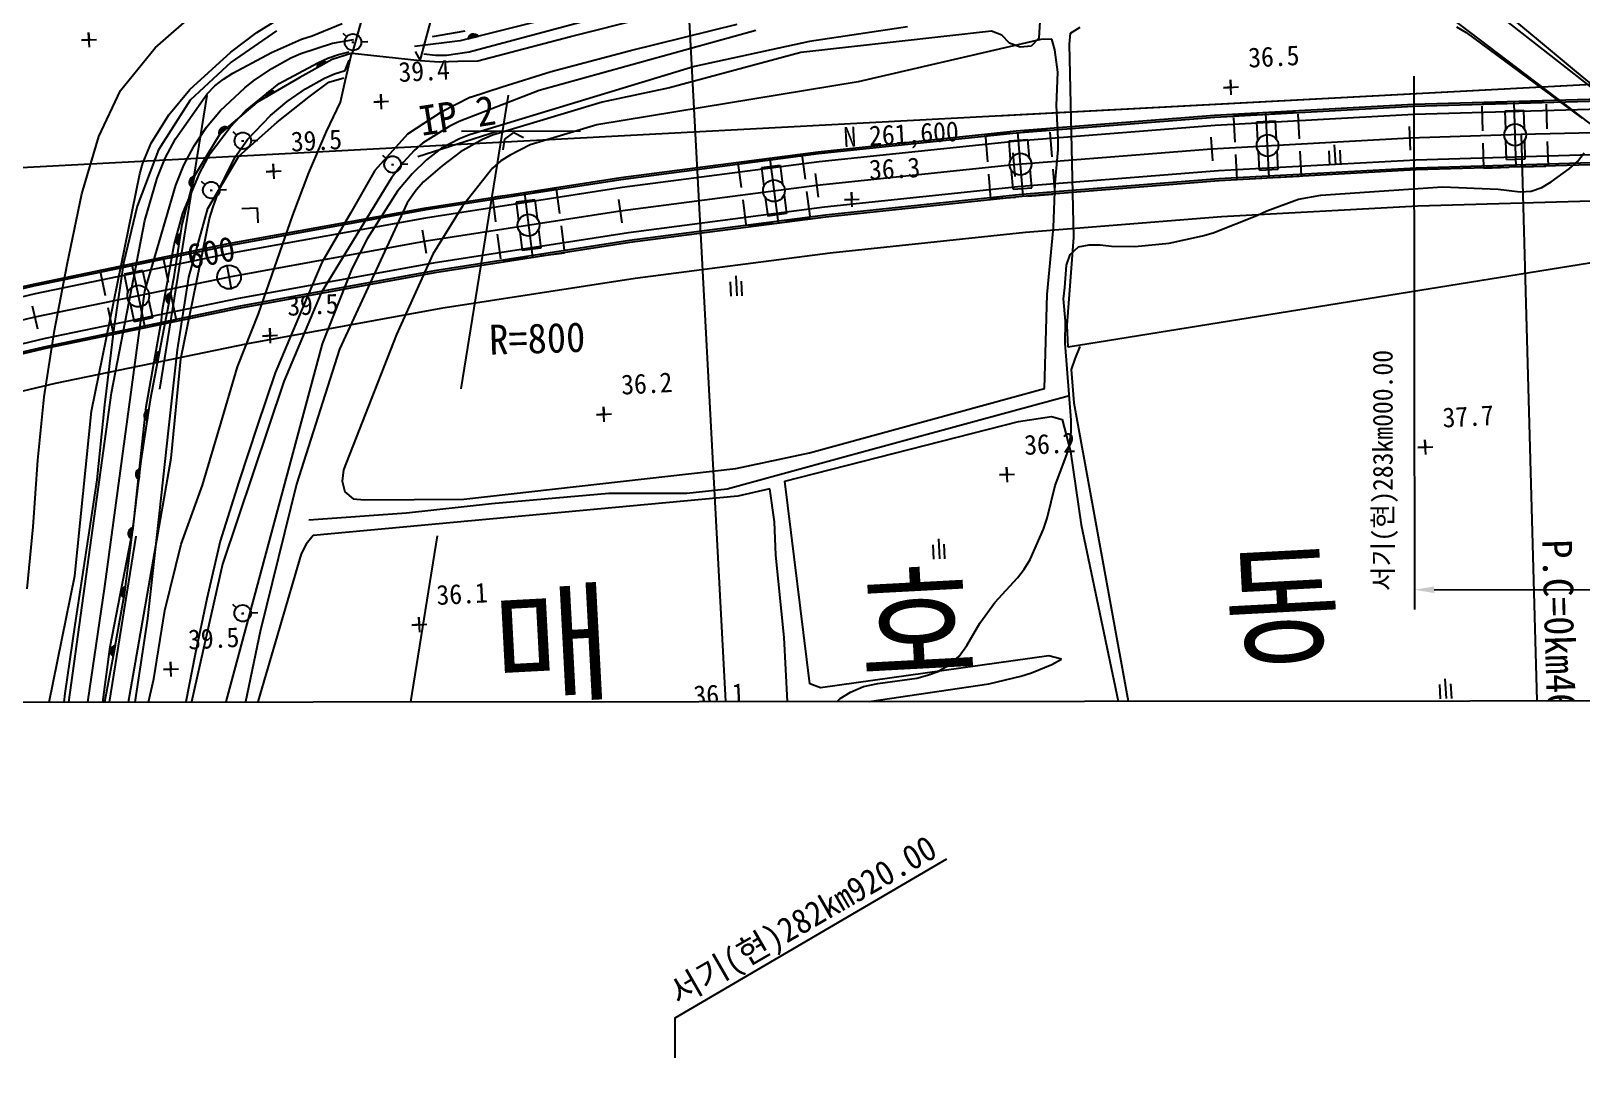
# Model space of a CAD drawing. Header units: millimetres. Extents: x 13158 to 13954, y 1103 to 1807.
# Drawn here: x 13602.7 to 13759.2, y 1361.9 to 1468.4 of the extents above; entities that cross this region are included whole.
import ezdxf
from ezdxf.enums import TextEntityAlignment as Align
from ezdxf.xclip import XClip

# ---------------------------------------------------------------- set-up
doc = ezdxf.new("R2010")
doc.units = ezdxf.units.MM
doc.header["$LTSCALE"] = 10
doc.header["$MEASUREMENT"] = 0
doc.header["$XCLIPFRAME"] = 2
doc.linetypes.add('DASHEDX2', pattern=[1.5, 1, -0.5])
doc.linetypes.add('HIDDEN', pattern=[0.375, 0.25, -0.125])
doc.layers.add('TX-PAPR', color=2, linetype='Continuous', plot=False)
for name, color, linetype in [('TZ-BASE', 253, 'Continuous'), ('TZ-LEAL', 1, 'Continuous'), ('TZ-LEAT', 3, 'Continuous')]:
    doc.layers.add(name, color=color, linetype=linetype)
doc.styles.get("Standard").update_dxf_attribs({"font": 'GulimChe.ttf'})

# ---------------------------------------------------------------- blocks, each defined once
blk = doc.blocks.new('JD-DGDHG')
at = {"layer": 'TZ-BASE', "linetype": 'DASHEDX2', "ltscale": 3}
for p, q in [((402.34, 136), (366.4, -86.92)), ((432.73, 136), (378.62, -199.62))]:
    blk.add_line(p, q, dxfattribs=at)
at = {"layer": 'TZ-BASE'}
for p, q in [((419.36, 135.95), (437.94, -213.91)), ((399.75, -9.99, 40.37), (425.64, 85.26, 40.37)), ((418.87, 83.5, 40.37), (392.89, -9.26, 40.37)), ((404.71, -9.11, 39), (442.86, 1.1, 39)), ((699.42, -2.76), (457.92, -15.59)), ((418.82, -4.23, 38.92), (403.79, -8.02, 38.92)), ((414.92, -7.58, 35.64), (430.31, -3.67, 35.64)), ((500.56, -3.29, 39.55), (515.16, -14.39, 39.55)), ((505.67, -3.15, 37.91), (516.41, -11.57, 37.91)), ((507.7, -3.94, 37), (516.36, -11.13, 37)), ((373.04, -8.73, 34.69), (377.31, -4.98, 34.69)), ((383.28, -7.17, 35), (387.08, -4.8, 35)), ((462.29, -5.49, 37), (462.16, -7.73, 37)), ((366.4, -8.66, 34.18), (366.32, -7.17, 34.18)), ((366.32, -7.17, 34.18), (366.36, -7.91, 34.18)), ((380.65, -9.15, 35), (383.28, -7.17, 35)), ((385.27, -7.01, 40.12), (380.68, -10.17, 40.12)), ((387.79, -7.83, 36), (388.85, -7.49, 36)), ((388.85, -7.49, 36), (391.9, -6.27, 36)), ((391.96, -7.22, 39.66), (392.35, -7.59, 39.66)), ((400.99, -7.57, 38), (404.3, -7.01, 38)), ((404.8, -7.45, 38.92), (404.57, -7.82, 38.92)), ((405.62, -7.56, 38.92), (404.57, -7.82, 38.92)), ((404.58, -7.77, 38.92), (404.65, -7.8, 38.92)), ((404.61, -7.68, 38.92), (404.77, -7.77, 38.92)), ((404.66, -7.6, 38.92), (404.89, -7.74, 38.92)), ((404.95, -7.36, 38.92), (404.69, -7.79, 38.92)), ((404.71, -7.53, 38.92), (405.02, -7.71, 38.92)), ((404.78, -7.46, 38.92), (405.14, -7.68, 38.92)), ((405.07, -7.33, 38.92), (404.82, -7.76, 38.92)), ((404.86, -7.4, 38.92), (405.26, -7.65, 38.92)), ((405.18, -7.33, 38.92), (404.94, -7.73, 38.92)), ((404.95, -7.36, 38.92), (405.39, -7.62, 38.92)), ((405.28, -7.34, 38.92), (405.06, -7.7, 38.92)), ((405.08, -7.33, 38.92), (405.51, -7.59, 38.92)), ((405.37, -7.37, 38.92), (405.19, -7.67, 38.92)), ((405.27, -7.34, 38.92), (405.6, -7.54, 38.92)), ((405.45, -7.41, 38.92), (405.31, -7.64, 38.92)), ((405.52, -7.46, 38.92), (405.43, -7.61, 38.92)), ((405.59, -7.52, 38.92), (405.56, -7.58, 38.92)), ((405.56, -10.03, 35.64), (414.92, -7.58, 35.64)), ((433.61, -6.95, 39), (411.77, -13, 39)), ((420.97, -8.99, 39.55), (431.72, -6.32, 39.55)), ((457.39, -7.02, 37), (438.15, -9.18, 37)), ((448.91, -6.59, 38), (439.02, -8.07, 38)), ((458.41, -7.45, 37), (457.39, -7.02, 37)), ((459.21, -8.25, 37), (458.41, -7.45, 37)), ((462.16, -7.73, 37), (461.37, -8.54, 37)), ((465.24, -8.36, 37), (465.36, -7.23, 37)), ((465.36, -7.23, 37), (466.32, -6.62, 37)), ((504.27, -6.59, 37), (505.24, -7.18, 37)), ((505.24, -7.18, 37), (516.85, -15.74, 37)), ((365.61, -7.95, 34.18), (367.11, -7.87, 34.18)), ((366.36, -7.91, 34.18), (365.61, -7.95, 34.18)), ((369.53, -13.01, 34.69), (373.04, -8.73, 34.69)), ((376.53, -12.92, 35), (380.65, -9.15, 35)), ((380.85, -11.26, 36), (384.75, -9.17, 36)), ((384.75, -9.17, 36), (387.79, -7.83, 36)), ((386.72, -9.71, 37), (387.73, -9.27, 37)), ((387.73, -9.27, 37), (390.92, -8.25, 37)), ((392.89, -9.26, 38.7), (390.87, -9.89, 38.7)), ((390.92, -8.25, 37), (393.07, -7.89, 37)), ((391.52, -9.39, 38), (392.59, -9.12, 38)), ((392.18, -12.09, 39.46), (392.82, -9.34, 39.46)), ((392.87, -8.14, 39.66), (393.07, -8.16, 39.66)), ((392.89, -9.26, 40.37), (399.75, -9.99, 40.37)), ((392.98, -8.07, 39.66), (392.98, -8.23, 39.66)), ((393.82, -8.1, 39.66), (394.49, -8.08, 39.66)), ((403.79, -8.02, 38.92), (399.17, -8.59, 38.92)), ((399.24, -9.09, 39.82), (399.75, -9.99, 39.82)), ((400.13, -9.31, 39), (401.3, -9.46, 39)), ((402.41, -9.44, 39), (404.71, -9.11, 39)), ((412.97, -11.09, 39.55), (420.97, -8.99, 39.55)), ((438.15, -9.18, 37), (424.89, -12.75, 37)), ((439.02, -8.07, 38), (427.44, -10.58, 38)), ((462.35, -7.86, 36), (443.92, -12.14, 36)), ((460.27, -8.64, 37), (459.21, -8.25, 37)), ((461.37, -8.54, 37), (460.27, -8.64, 37)), ((463.46, -7.83, 36), (462.35, -7.86, 36)), ((463.78, -8.91, 36), (463.46, -7.83, 36)), ((464.06, -11.18, 36), (463.78, -8.91, 36)), ((465.67, -27.82, 37), (465.24, -8.36, 37)), ((380.68, -10.17, 40.12), (376.57, -14, 40.12)), ((382.95, -12.04, 37), (384.79, -10.81, 37)), ((384.79, -10.81, 37), (386.72, -9.71, 37)), ((385.55, -12.3, 38), (389.45, -10.21, 38)), ((390.87, -9.89, 38.7), (387.63, -11.69, 38.7)), ((390.32, -10.2, 38.7), (389.37, -10.72, 38.7)), ((389.49, -10.3, 38.7), (389.37, -10.72, 38.7)), ((389.37, -10.57, 38.7), (389.55, -10.63, 38.7)), ((389.37, -10.67, 38.7), (389.44, -10.69, 38.7)), ((389.39, -10.49, 38.7), (389.66, -10.56, 38.7)), ((389.43, -10.4, 38.7), (389.77, -10.5, 38.7)), ((389.45, -10.21, 38), (390.46, -9.76, 38)), ((389.47, -10.32, 38.7), (389.88, -10.44, 38.7)), ((389.62, -10.18, 38.7), (389.48, -10.66, 38.7)), ((389.54, -10.25, 38.7), (389.99, -10.38, 38.7)), ((389.73, -10.12, 38.7), (389.59, -10.6, 38.7)), ((389.62, -10.18, 38.7), (390.11, -10.32, 38.7)), ((389.83, -10.09, 38.7), (389.7, -10.54, 38.7)), ((389.73, -10.12, 38.7), (390.22, -10.26, 38.7)), ((389.93, -10.07, 38.7), (389.81, -10.48, 38.7)), ((389.92, -10.07, 38.7), (390.29, -10.18, 38.7)), ((390.02, -10.08, 38.7), (389.92, -10.42, 38.7)), ((390.11, -10.1, 38.7), (390.04, -10.36, 38.7)), ((390.2, -10.13, 38.7), (390.15, -10.29, 38.7)), ((390.28, -10.17, 38.7), (390.26, -10.23, 38.7)), ((390.46, -9.76, 38), (391.52, -9.39, 38)), ((392.18, -11, 39), (392.58, -9.96, 39)), ((399.75, -9.99, 39.82), (401.67, -10.13, 39.82)), ((401.3, -9.46, 39), (402.41, -9.44, 39)), ((401.67, -10.13, 39.82), (403.57, -10.07, 39.82)), ((403.57, -10.07, 35.64), (405.56, -10.03, 35.64)), ((427.44, -10.58, 38), (404.74, -17.47, 38)), ((537.98, -11.34), (0.03, -39.9)), ((379.06, -12.56, 36), (379.93, -11.87, 36)), ((379.93, -11.87, 36), (380.85, -11.26, 36)), ((382.08, -12.73, 37), (382.95, -12.04, 37)), ((382.13, -15.07, 38), (385.55, -12.3, 38)), ((387.63, -11.69, 38.7), (383.3, -14.23, 38.7)), ((388.18, -12.84, 39), (390.11, -11.78, 39)), ((388.56, -13.64, 39.41), (390.55, -12.17, 39.41)), ((390.11, -11.78, 39), (391.12, -11.34, 39)), ((390.55, -12.17, 39.41), (392.05, -11.75, 39.41)), ((391.12, -11.34, 39), (392.18, -11, 39)), ((391.72, -14.19, 39.46), (392.18, -12.09, 39.46)), ((408.03, -12.63, 39.55), (412.97, -11.09, 39.55)), ((443.92, -12.14, 36), (417.58, -16.47, 36)), ((463.95, -14.54, 36), (464.06, -11.18, 36)), ((481.57, -13.44, 36.52), (481.49, -11.94, 36.52)), ((481.49, -11.94, 36.52), (481.53, -12.69, 36.52)), ((499.98, -11.56), (500.03, -65.35)), ((516.36, -11.13, 37), (521.49, -15.39, 37)), ((516.41, -11.57, 37.91), (532.79, -24.41, 37.91)), ((367.34, -17.65, 34.69), (369.53, -13.01, 34.69)), ((376.57, -14, 40.12), (373.36, -18.99, 40.12)), ((374.4, -15.47, 35), (376.53, -12.92, 35)), ((375.08, -17.88, 36), (378.27, -13.35, 36)), ((378.27, -13.35, 36), (379.06, -12.56, 36)), ((379.63, -15.02, 37), (382.08, -12.73, 37)), ((385.1, -13.17, 38.7), (384.17, -13.72, 38.7)), ((384.28, -13.29, 38.7), (384.17, -13.71, 38.7)), ((384.17, -13.57, 38.7), (384.35, -13.62, 38.7)), ((384.17, -13.66, 38.7), (384.24, -13.68, 38.7)), ((384.19, -13.48, 38.7), (384.46, -13.55, 38.7)), ((384.22, -13.4, 38.7), (384.57, -13.49, 38.7)), ((384.27, -13.32, 38.7), (384.68, -13.42, 38.7)), ((384.41, -13.17, 38.7), (384.28, -13.66, 38.7)), ((384.33, -13.24, 38.7), (384.79, -13.36, 38.7)), ((384.52, -13.1, 38.7), (384.39, -13.59, 38.7)), ((384.41, -13.17, 38.7), (384.9, -13.29, 38.7)), ((384.62, -13.07, 38.7), (384.5, -13.53, 38.7)), ((384.52, -13.1, 38.7), (385.01, -13.23, 38.7)), ((384.71, -13.06, 38.7), (384.61, -13.46, 38.7)), ((384.7, -13.06, 38.7), (385.08, -13.16, 38.7)), ((384.81, -13.06, 38.7), (384.72, -13.4, 38.7)), ((384.9, -13.07, 38.7), (384.83, -13.33, 38.7)), ((384.98, -13.1, 38.7), (384.94, -13.27, 38.7)), ((385.06, -13.14, 38.7), (385.05, -13.2, 38.7)), ((385.33, -16.21, 39.41), (388.56, -13.64, 39.41)), ((386.34, -14.11, 39), (388.18, -12.84, 39)), ((395.87, -14.89, 39.44), (395.79, -13.39, 39.44)), ((395.79, -13.39, 39.44), (395.83, -14.14, 39.44)), ((404.82, -13.7, 39.46), (401.88, -15.2, 39.46)), ((411.77, -13, 39), (403.69, -16.15, 39)), ((404.82, -13.7, 39.55), (408.03, -12.63, 39.55)), ((424.89, -12.75, 37), (418.12, -14.18, 37)), ((480.78, -12.73, 36.52), (482.28, -12.65, 36.52)), ((481.53, -12.69, 36.52), (480.78, -12.73, 36.52)), ((520, -13.85), (499.94, -14.44)), ((520.01, -14.05), (499.95, -14.64)), ((372.63, -18.31, 35), (374.4, -15.47, 35)), ((378.21, -16.72, 37), (379.63, -15.02, 37)), ((383.3, -14.23, 38.7), (379.59, -17.36, 38.7)), ((380.59, -16.71, 38), (382.13, -15.07, 38)), ((382.34, -17.94, 39), (384.67, -15.55, 39)), ((384.67, -15.55, 39), (386.34, -14.11, 39)), ((390.3, -17.14, 39.46), (391.72, -14.19, 39.46)), ((395.08, -14.18, 39.44), (396.58, -14.1, 39.44)), ((395.83, -14.14, 39.44), (395.08, -14.18, 39.44)), ((401.88, -15.2, 39.46), (398.47, -17.42, 39.46)), ((418.12, -14.18, 37), (407.05, -17.52, 37)), ((479.88, -15.53), (459.87, -17.12)), ((464.1, -17.86, 36), (463.95, -14.54, 36)), ((499.94, -14.44), (479.88, -15.53)), ((499.95, -14.64), (479.9, -15.73)), ((499.98, -15.44), (479.95, -16.53)), ((485.4, -21.8), (485.05, -15.31)), ((520.02, -14.85), (499.98, -15.44)), ((510.3, -20.74), (510.11, -14.24)), ((515.16, -14.39, 39.55), (516.93, -15.75, 39.55)), ((376.95, -18.59, 37), (378.21, -16.72, 37)), ((378.58, -19.36, 38), (380.59, -16.71, 38)), ((379.48, -17.12, 38.7), (379.84, -17.15, 38.7)), ((380.31, -16.75, 38.7), (379.49, -17.45, 38.7)), ((379.52, -17.01, 38.7), (379.49, -17.44, 38.7)), ((379.51, -17.03, 38.7), (379.94, -17.07, 38.7)), ((379.56, -16.95, 38.7), (380.03, -16.99, 38.7)), ((379.62, -16.87, 38.7), (379.58, -17.37, 38.7)), ((379.63, -16.86, 38.7), (380.13, -16.91, 38.7)), ((379.72, -16.78, 38.7), (379.68, -17.29, 38.7)), ((379.73, -16.78, 38.7), (380.23, -16.82, 38.7)), ((379.82, -16.73, 38.7), (379.78, -17.2, 38.7)), ((379.91, -16.7, 38.7), (379.87, -17.12, 38.7)), ((379.9, -16.71, 38.7), (380.29, -16.74, 38.7)), ((380, -16.69, 38.7), (379.97, -17.04, 38.7)), ((380.09, -16.69, 38.7), (380.07, -16.96, 38.7)), ((380.18, -16.7, 38.7), (380.17, -16.88, 38.7)), ((380.27, -16.73, 38.7), (380.26, -16.79, 38.7)), ((380.85, -17.16, 39.35), (381.24, -17.53, 39.35)), ((381.47, -19.62, 39.41), (385.33, -16.21, 39.41)), ((388.54, -21.3, 39.46), (390.3, -17.14, 39.46)), ((407.52, -17.14), (399.52, -19.71)), ((402.67, -16.65, 39), (399.98, -18.32, 39)), ((403.69, -16.15, 39), (402.67, -16.65, 39)), ((415.92, -17.13), (403.92, -17.14)), ((417.58, -16.47, 36), (410.84, -18.49, 36)), ((459.87, -17.12), (439.89, -19.22)), ((479.9, -15.73), (459.88, -17.32)), ((479.95, -16.53), (459.96, -18.12)), ((499.5, -16.63), (499.6, -19.03)), ((516.85, -15.74, 37), (516.93, -15.82, 37)), ((516.93, -15.75, 39.55), (527.97, -24.22, 39.55)), ((365.62, -23.45, 34.69), (367.34, -17.65, 34.69)), ((371.8, -20.34, 35), (372.63, -18.31, 35)), ((374.05, -19.83, 36), (375.08, -17.88, 36)), ((375.93, -20.54, 37), (376.95, -18.59, 37)), ((379.59, -17.36, 38.7), (376.99, -21.62, 38.7)), ((379.46, -17.21, 38.7), (379.74, -17.23, 38.7)), ((379.46, -17.3, 38.7), (379.64, -17.32, 38.7)), ((379.47, -17.39, 38.7), (379.55, -17.4, 38.7)), ((381.05, -19.77, 39), (382.34, -17.94, 39)), ((381.75, -18.09, 39.35), (381.96, -18.1, 39.35)), ((381.86, -18.01, 39.35), (381.87, -18.17, 39.35)), ((382.7, -18.04, 39.35), (383.38, -18.02, 39.35)), ((398.47, -17.42, 39.46), (395.18, -21.09, 39.46)), ((399.98, -18.32, 39), (399.14, -19.05, 39)), ((403.72, -17.89, 38), (401.9, -18.82, 38)), ((404.74, -17.47, 38), (403.72, -17.89, 38)), ((406.03, -17.94, 37), (403.84, -19.21, 37)), ((407.05, -17.52, 37), (406.03, -17.94, 37)), ((408.12, -19.01, 36), (408.31, -17.91, 36)), ((408.31, -17.91, 36), (409.2, -17.24, 36)), ((410.84, -18.49, 36), (408.85, -19.52, 36)), ((409.2, -17.24, 36), (410.19, -17.75, 36)), ((459.88, -17.32), (439.92, -19.41)), ((459.96, -18.12), (440.01, -20.21)), ((460.56, -23.69), (460.04, -17.21)), ((464.09, -18.98, 36), (464.1, -17.86, 36)), ((479.5, -17.72), (479.66, -20.12)), ((499.55, -17.83), (479.58, -18.92)), ((491.95, -18.5, 37.28), (492.06, -20.51, 37.28)), ((510.8, -17.44), (499.55, -17.83)), ((519.54, -17.24), (510.8, -17.44)), ((510.8, -17.44), (512.8, -89.15)), ((373.36, -18.99, 40.12), (371.22, -24.69, 40.12)), ((373.22, -21.87, 36), (374.05, -19.83, 36)), ((377.52, -21.31, 38), (378.58, -19.36, 38)), ((378.33, -24.92, 39.41), (381.47, -19.62, 39.41)), ((379.59, -22.76, 39), (381.05, -19.77, 39)), ((395.96, -19.55, 39.44), (396.35, -19.92, 39.44)), ((398.06, -20.23, 39), (396.85, -21.83, 39)), ((399.14, -19.05, 39), (398.06, -20.23, 39)), ((400.41, -20.01, 38), (398.95, -21.42, 38)), ((401.9, -18.82, 38), (400.41, -20.01, 38)), ((403.84, -19.21, 37), (401.97, -20.6, 37)), ((407.88, -20.12, 36), (407.04, -20.85, 36)), ((408.85, -19.52, 36), (407.88, -20.12, 36)), ((439.89, -19.22), (419.98, -21.81)), ((439.92, -19.41), (420.01, -22.01)), ((440.01, -20.21), (420.12, -22.8)), ((435.02, -19.9), (435.86, -26.35)), ((459.53, -19.31), (459.75, -21.7)), ((479.58, -18.92), (459.64, -20.51)), ((463.8, -22.36, 36), (464.09, -18.98, 36)), ((500.17, -20.03), (480.26, -21.12)), ((491.39, -19.09, 37.28), (491.47, -20.54, 37.28)), ((492.62, -20.5, 37.28), (492.54, -19.03, 37.28)), ((520.11, -19.45), (500.17, -20.03)), ((520.13, -20.25), (500.21, -20.83)), ((515.65, -20.92, 37), (516.49, -20.19, 37)), ((516.49, -20.19, 37), (517.16, -19.29, 37)), ((366.61, -45.34, 35), (371.48, -21.41, 35)), ((371.48, -21.41, 35), (371.8, -20.34, 35)), ((371.98, -26.11, 36), (373.22, -21.87, 36)), ((375.1, -22.57, 37), (375.93, -20.54, 37)), ((376.99, -21.62, 38.7), (375.72, -26.52, 38.7)), ((375.82, -25.39, 38), (377.52, -21.31, 38)), ((376.51, -22.05, 38.7), (376.95, -21.79, 38.7)), ((376.61, -21.89, 38.7), (376.95, -21.69, 38.7)), ((376.62, -21.87, 38.7), (376.83, -22.24, 38.7)), ((376.68, -21.81, 38.7), (376.86, -22.11, 38.7)), ((376.97, -21.68, 38.7), (376.7, -22.73, 38.7)), ((376.76, -21.76, 38.7), (376.89, -21.99, 38.7)), ((376.84, -21.72, 38.7), (376.93, -21.87, 38.7)), ((376.93, -21.69, 38.7), (376.96, -21.75, 38.7)), ((384.23, -21.2, 39.5), (385.73, -21.12, 39.5)), ((384.98, -21.16, 39.5), (384.23, -21.2, 39.5)), ((385.02, -21.91, 39.5), (384.94, -20.41, 39.5)), ((384.94, -20.41, 39.5), (384.98, -21.16, 39.5)), ((386.9, -25.59, 39.46), (388.54, -21.3, 39.46)), ((396.85, -21.83, 39), (389.77, -33.4, 39)), ((395.18, -21.09, 39.46), (392.73, -25.37, 39.46)), ((396.87, -20.48, 39.44), (397.07, -20.49, 39.44)), ((396.98, -20.41, 39.44), (396.99, -20.56, 39.44)), ((398.95, -21.42, 38), (397.46, -23.16, 38)), ((397.82, -20.43, 39.44), (398.5, -20.42, 39.44)), ((401.97, -20.6, 37), (400.09, -22.24, 37)), ((419.98, -21.81), (400.14, -24.9)), ((407.04, -20.85, 36), (404.02, -24.68, 36)), ((439.61, -21.4), (439.89, -23.78)), ((459.64, -20.51), (439.75, -22.59)), ((480.26, -21.12), (460.38, -22.7)), ((500.21, -20.83), (480.31, -21.91)), ((500.21, -21.03), (480.33, -22.11)), ((520.13, -20.45), (500.21, -21.03)), ((513.84, -22.22, 37), (515.65, -20.92, 37)), ((364.15, -30.55, 34.69), (365.62, -23.45, 34.69)), ((371.98, -33.26, 37), (375.1, -22.57, 37)), ((376.47, -22.28, 38.7), (376.88, -22.04, 38.7)), ((376.48, -22.17, 38.7), (376.91, -21.91, 38.7)), ((376.48, -22.38, 38.7), (376.85, -22.16, 38.7)), ((376.48, -22.17, 38.7), (376.73, -22.61, 38.7)), ((376.48, -22.35, 38.7), (376.7, -22.72, 38.7)), ((376.51, -22.05, 38.7), (376.77, -22.48, 38.7)), ((376.51, -22.47, 38.7), (376.82, -22.28, 38.7)), ((376.55, -22.55, 38.7), (376.79, -22.41, 38.7)), ((376.56, -21.95, 38.7), (376.8, -22.36, 38.7)), ((376.6, -22.62, 38.7), (376.75, -22.53, 38.7)), ((376.66, -22.69, 38.7), (376.72, -22.65, 38.7)), ((377.67, -22.14, 39.33), (378.06, -22.51, 39.33)), ((378.58, -23.07, 39.33), (378.78, -23.08, 39.33)), ((378.69, -22.99, 39.33), (378.7, -23.15, 39.33)), ((378.84, -24.86, 39), (379.59, -22.76, 39)), ((379.53, -23.02, 39.33), (380.21, -23, 39.33)), ((397.46, -23.16, 38), (394.41, -27.96, 38)), ((399.34, -23.08, 37), (398.46, -24.34, 37)), ((400.09, -22.24, 37), (399.34, -23.08, 37)), ((420.01, -22.01), (400.17, -25.09)), ((420.12, -22.8), (400.3, -25.88)), ((410.27, -23.37), (411.1, -29.82)), ((439.75, -22.59), (419.92, -25.17)), ((460.38, -22.7), (440.55, -24.78)), ((443.33, -24.75, 36.33), (443.25, -23.25, 36.33)), ((443.25, -23.25, 36.33), (443.29, -24, 36.33)), ((480.31, -21.91), (460.45, -23.5)), ((480.33, -22.11), (460.47, -23.69)), ((463.65, -26.84, 36), (463.8, -22.36, 36)), ((490.61, -23.57, 37), (502.87, -22.72, 37)), ((502.87, -22.72, 37), (508.47, -22.96, 37)), ((508.47, -22.96, 37), (510.7, -23.24, 37)), ((510.7, -23.24, 37), (511.81, -23.18, 37)), ((511.81, -23.18, 37), (512.87, -22.79, 37)), ((512.87, -22.79, 37), (513.84, -22.22, 37)), ((371.22, -24.69, 40.12), (369.82, -30.42, 40.12)), ((376.44, -31.84, 39.41), (378.33, -24.92, 39.41)), ((378.52, -25.92, 39), (378.84, -24.86, 39)), ((400.14, -24.9), (380.38, -28.48)), ((381.77, -24.91, 39.31), (383.31, -24.83, 39.31)), ((383.31, -24.83, 39.31), (383.39, -26.35, 39.31)), ((398.46, -24.34, 37), (391.63, -39.08, 37)), ((404.02, -24.68, 36), (401.05, -29.51, 36)), ((419.75, -23.99), (420.09, -26.36)), ((440.55, -24.78), (420.77, -27.35)), ((460.45, -23.5), (440.64, -25.57)), ((460.47, -23.69), (440.66, -25.77)), ((442.54, -24.04, 36.33), (444.04, -23.96, 36.33)), ((443.29, -24, 36.33), (442.54, -24.04, 36.33)), ((485.15, -25.14, 37), (488.35, -23.96, 37)), ((488.35, -23.96, 37), (490.61, -23.57, 37)), ((368.64, -43.5, 36), (371.98, -26.11, 36)), ((375.72, -26.52, 38.7), (374.87, -32.01, 38.7)), ((374.93, -28.56, 38), (375.82, -25.39, 38)), ((375.61, -40.07, 39), (378.52, -25.92, 39)), ((400.17, -25.09), (380.41, -28.68)), ((400.3, -25.88), (380.57, -29.46)), ((385.32, -30.13, 39.46), (386.9, -25.59, 39.46)), ((392.73, -25.37, 39.46), (389.85, -30.35, 39.46)), ((419.92, -25.17), (400.16, -28.25)), ((440.64, -25.57), (420.88, -28.14)), ((440.66, -25.77), (420.91, -28.34)), ((479.74, -27.37, 37), (484.14, -25.63, 37)), ((484.14, -25.63, 37), (485.15, -25.14, 37)), ((375.12, -28.05, 38.7), (375.53, -27.75, 38.7)), ((375.12, -28.15, 38.7), (375.51, -27.87, 38.7)), ((375.12, -28.05, 38.7), (375.42, -28.46, 38.7)), ((375.14, -27.92, 38.7), (375.55, -27.62, 38.7)), ((375.14, -27.92, 38.7), (375.44, -28.33, 38.7)), ((375.15, -28.25, 38.7), (375.49, -28, 38.7)), ((375.18, -27.82, 38.7), (375.46, -28.2, 38.7)), ((375.18, -28.34, 38.7), (375.47, -28.12, 38.7)), ((375.22, -27.75, 38.7), (375.54, -27.52, 38.7)), ((375.23, -27.74, 38.7), (375.48, -28.08, 38.7)), ((375.29, -27.67, 38.7), (375.5, -27.95, 38.7)), ((375.36, -27.61, 38.7), (375.52, -27.83, 38.7)), ((375.56, -27.51, 38.7), (375.4, -28.58, 38.7)), ((375.43, -27.56, 38.7), (375.53, -27.7, 38.7)), ((375.52, -27.52, 38.7), (375.55, -27.57, 38.7)), ((394.41, -27.96, 38), (392.85, -30.98, 38)), ((399.96, -27.07), (400.36, -29.43)), ((420.77, -27.35), (401.07, -30.42)), ((420.88, -28.14), (401.2, -31.21)), ((463, -33.58, 36), (463.65, -26.84, 36)), ((465.01, -36.67, 37), (465.67, -27.82, 37)), ((475.3, -28.4, 37), (478.67, -27.68, 37)), ((478.67, -27.68, 37), (479.74, -27.37, 37)), ((380.38, -28.48), (360.71, -32.56)), ((380.41, -28.68), (360.76, -32.75)), ((380.57, -29.46), (360.93, -33.53)), ((373.77, -35.11, 38), (374.93, -28.56, 38)), ((375.14, -28.22, 38.7), (375.39, -28.57, 38.7)), ((375.23, -28.41, 38.7), (375.45, -28.25, 38.7)), ((375.28, -28.48, 38.7), (375.43, -28.38, 38.7)), ((375.35, -28.55, 38.7), (375.41, -28.5, 38.7)), ((400.16, -28.25), (380.48, -31.82)), ((401.05, -29.51, 36), (397.36, -37.62, 36)), ((420.91, -28.34), (401.23, -31.4)), ((464.96, -30.64, 37), (465.3, -29.56, 37)), ((465.3, -29.56, 37), (466.14, -28.79, 37)), ((466.14, -28.79, 37), (467.23, -28.58, 37)), ((467.23, -28.58, 37), (468.34, -28.59, 37)), ((468.34, -28.59, 37), (469.47, -28.71, 37)), ((469.47, -28.71, 37), (471.85, -28.75, 37)), ((471.85, -28.75, 37), (475.3, -28.4, 37)), ((362.89, -37.21, 34.69), (364.15, -30.55, 34.69)), ((369.82, -30.42, 40.12), (368.87, -36.97, 40.12)), ((370.67, -30.56), (371.99, -36.92)), ((380.25, -30.64), (380.71, -33)), ((401.07, -30.42), (381.45, -33.98)), ((401.2, -31.21), (381.6, -34.76)), ((383.44, -35.54, 39.46), (385.32, -30.13, 39.46)), ((389.85, -30.35, 39.46), (387.48, -35.89, 39.46)), ((392.85, -30.98, 38), (389.89, -38.55, 38)), ((464.79, -32.89, 37), (464.96, -30.64, 37)), ((518.72, -30.26, 37), (465.1, -38.89, 37)), ((360.71, -32.56), (341.16, -37.12)), ((360.76, -32.75), (341.21, -37.32)), ((380.48, -31.82), (360.9, -35.88)), ((374.87, -32.01, 38.7), (373.74, -37.89, 38.7)), ((375.29, -39.15, 39.41), (376.44, -31.84, 39.41)), ((401.23, -31.4), (381.64, -34.96)), ((431.02, -32.3, 37.28), (431.1, -33.75, 37.28)), ((431.58, -31.71, 37.28), (431.68, -33.72, 37.28)), ((432.25, -33.71, 37.28), (432.17, -32.24, 37.28)), ((360.93, -33.53), (341.4, -38.09)), ((381.45, -33.98), (361.92, -38.03)), ((367.96, -63.03, 37), (371.98, -33.26, 37)), ((374.13, -33.95, 38.7), (374.55, -33.67, 38.7)), ((374.13, -34.06, 38.7), (374.53, -33.79, 38.7)), ((374.13, -33.95, 38.7), (374.42, -34.37, 38.7)), ((374.15, -34.16, 38.7), (374.5, -33.92, 38.7)), ((374.15, -34.13, 38.7), (374.39, -34.49, 38.7)), ((374.16, -33.82, 38.7), (374.58, -33.54, 38.7)), ((374.16, -33.83, 38.7), (374.44, -34.24, 38.7)), ((374.18, -34.24, 38.7), (374.48, -34.04, 38.7)), ((374.2, -33.73, 38.7), (374.47, -34.12, 38.7)), ((374.23, -34.32, 38.7), (374.46, -34.17, 38.7)), ((374.25, -33.66, 38.7), (374.57, -33.44, 38.7)), ((374.25, -33.65, 38.7), (374.49, -33.99, 38.7)), ((374.28, -34.39, 38.7), (374.43, -34.29, 38.7)), ((374.32, -33.58, 38.7), (374.51, -33.87, 38.7)), ((374.6, -33.43, 38.7), (374.39, -34.49, 38.7)), ((374.39, -33.52, 38.7), (374.54, -33.75, 38.7)), ((374.46, -33.48, 38.7), (374.56, -33.62, 38.7)), ((374.55, -33.44, 38.7), (374.59, -33.5, 38.7)), ((389.77, -33.4, 39), (386.01, -42.37, 39)), ((462.71, -43.05, 36), (463, -33.58, 36)), ((464.63, -34.03, 37), (464.79, -32.89, 37)), ((464.83, -36.27, 37), (464.63, -34.03, 37)), ((360.9, -35.88), (341.42, -40.43)), ((360.64, -34.71), (361.16, -37.05)), ((381.6, -34.76), (362.09, -38.81)), ((381.64, -34.96), (362.13, -39)), ((373.68, -36.22, 38), (373.77, -35.11, 38)), ((374.35, -34.46, 38.7), (374.41, -34.42, 38.7)), ((381.34, -40.88, 39.46), (383.44, -35.54, 39.46)), ((387.48, -35.89, 39.46), (385.14, -41.47, 39.46)), ((361.82, -43.89, 34.69), (362.89, -37.21, 34.69)), ((368.87, -36.97, 40.12), (367.92, -44.7, 40.12)), ((372.13, -44.9, 38), (373.68, -36.22, 38)), ((384.66, -38.48, 39.48), (384.58, -36.98, 39.48)), ((384.58, -36.98, 39.48), (384.62, -37.73, 39.48)), ((464.81, -38.5, 37), (464.83, -36.27, 37)), ((465.1, -38.89, 37), (465.01, -36.67, 37)), ((361.92, -38.03), (342.5, -42.56)), ((362.09, -38.81), (342.69, -43.34)), ((362.13, -39), (342.74, -43.53)), ((373.74, -37.89, 38.7), (372.52, -44.22, 38.7)), ((389.89, -38.55, 38), (376.21, -89.31, 38)), ((383.87, -37.77, 39.48), (385.37, -37.69, 39.48)), ((384.62, -37.73, 39.48), (383.87, -37.77, 39.48)), ((391.63, -39.08, 37), (387.29, -52.69, 37)), ((397.36, -37.62, 36), (392.02, -51.25, 36)), ((465.4, -46.27, 37), (464.81, -38.5, 37)), ((466.28, -38.82, 37), (465.77, -40.07, 37)), ((373, -39.84, 38.7), (373.42, -39.56, 38.7)), ((373, -39.95, 38.7), (373.39, -39.68, 38.7)), ((373, -39.84, 38.7), (373.28, -40.26, 38.7)), ((373.01, -40.02, 38.7), (373.25, -40.38, 38.7)), ((373.02, -39.72, 38.7), (373.31, -40.14, 38.7)), ((373.02, -40.05, 38.7), (373.37, -39.81, 38.7)), ((373.03, -39.71, 38.7), (373.44, -39.43, 38.7)), ((373.05, -40.13, 38.7), (373.35, -39.93, 38.7)), ((373.07, -39.62, 38.7), (373.33, -40.01, 38.7)), ((373.09, -40.21, 38.7), (373.32, -40.06, 38.7)), ((373.11, -39.55, 38.7), (373.44, -39.33, 38.7)), ((373.12, -39.54, 38.7), (373.36, -39.89, 38.7)), ((373.15, -40.29, 38.7), (373.3, -40.18, 38.7)), ((373.18, -39.47, 38.7), (373.38, -39.76, 38.7)), ((373.21, -40.35, 38.7), (373.27, -40.31, 38.7)), ((373.25, -39.41, 38.7), (373.4, -39.64, 38.7)), ((373.46, -39.32, 38.7), (373.26, -40.38, 38.7)), ((373.33, -39.37, 38.7), (373.43, -39.51, 38.7)), ((373.42, -39.33, 38.7), (373.45, -39.39, 38.7)), ((374.42, -47.02, 39.41), (375.29, -39.15, 39.41)), ((374.66, -50.07, 39), (375.61, -40.07, 39)), ((465.77, -40.07, 37), (465.42, -41.16, 37)), ((379.64, -46.6, 39.46), (381.34, -40.88, 39.46)), ((385.14, -41.47, 39.46), (383.36, -46.76, 39.46)), ((465.42, -41.16, 37), (465.68, -44.51, 37)), ((361.34, -96.14, 36), (368.64, -43.5, 36)), ((386.01, -42.37, 39), (379.82, -60.78, 39)), ((439.02, -49.55, 36), (462.71, -43.05, 36)), ((459.68, -45.29, 36.93), (465.26, -43.78, 36.93)), ((361.18, -50.27, 34.69), (361.82, -43.89, 34.69)), ((364.94, -61.94, 35), (366.61, -45.34, 35)), ((367.92, -44.7, 40.12), (367.16, -52.27, 40.12)), ((370.81, -57.14, 38), (372.13, -44.9, 38)), ((372.52, -44.22, 38.7), (371.6, -50.37, 38.7)), ((371.95, -45.63, 38.7), (372.35, -45.33, 38.7)), ((372.03, -45.46, 38.7), (372.34, -45.23, 38.7)), ((372.16, -45.32, 38.7), (372.32, -45.54, 38.7)), ((372.37, -45.22, 38.7), (372.21, -46.29, 38.7)), ((372.24, -45.27, 38.7), (372.34, -45.41, 38.7)), ((372.32, -45.23, 38.7), (372.36, -45.29, 38.7)), ((418.33, -46.41, 36.22), (418.26, -44.91, 36.22)), ((418.26, -44.91, 36.22), (418.3, -45.66, 36.22)), ((443.35, -49.72, 36.93), (459.68, -45.29, 36.93)), ((465.68, -44.51, 37), (474.33, -91.82, 37)), ((371.93, -45.76, 38.7), (372.33, -45.46, 38.7)), ((371.93, -45.87, 38.7), (372.31, -45.58, 38.7)), ((371.93, -45.76, 38.7), (372.23, -46.17, 38.7)), ((371.95, -45.64, 38.7), (372.25, -46.04, 38.7)), ((371.95, -45.96, 38.7), (372.3, -45.71, 38.7)), ((371.95, -45.94, 38.7), (372.2, -46.29, 38.7)), ((371.98, -45.54, 38.7), (372.26, -45.91, 38.7)), ((371.99, -46.05, 38.7), (372.28, -45.84, 38.7)), ((372.03, -45.45, 38.7), (372.28, -45.79, 38.7)), ((372.03, -46.13, 38.7), (372.26, -45.96, 38.7)), ((372.09, -45.38, 38.7), (372.3, -45.66, 38.7)), ((372.09, -46.2, 38.7), (372.24, -46.09, 38.7)), ((372.16, -46.26, 38.7), (372.22, -46.21, 38.7)), ((377.82, -52.82, 39.46), (379.64, -46.6, 39.46)), ((383.36, -46.76, 39.46), (381.48, -52.47, 39.46)), ((417.55, -45.7, 36.22), (419.04, -45.62, 36.22)), ((418.3, -45.66, 36.22), (417.55, -45.7, 36.22)), ((436.55, -52.42, 38), (460.11, -46.39, 38)), ((460.11, -46.39, 38), (463.44, -45.9, 38)), ((463.44, -45.9, 38), (464.51, -46.18, 38)), ((464.51, -46.18, 38), (465.36, -49.42, 38)), ((465.4, -47.45, 37), (465.4, -46.27, 37)), ((373.46, -55.66, 39.41), (374.42, -47.02, 39.41)), ((465.25, -48.63, 37), (465.4, -47.45, 37)), ((501.18, -49.73, 37.72), (501.1, -48.23, 37.72)), ((501.1, -48.23, 37.72), (501.14, -48.98, 37.72)), ((430.73, -53.17, 36.93), (443.35, -49.72, 36.93)), ((431.59, -51.13, 36), (439.02, -49.55, 36)), ((463.8, -52.85, 37), (464.97, -49.7, 37)), ((464.97, -49.7, 37), (465.25, -48.63, 37)), ((465.36, -49.42, 38), (466.42, -56.8, 38)), ((500.39, -49.02, 37.72), (501.89, -48.94, 37.72)), ((501.14, -48.98, 37.72), (500.39, -49.02, 37.72)), ((360.74, -57.02, 34.69), (361.18, -50.27, 34.69)), ((362.98, -116.4, 39), (374.66, -50.07, 39)), ((371.6, -50.37, 38.7), (370.83, -56.47, 38.7)), ((371.07, -51.71, 38.7), (371.47, -51.4, 38.7)), ((371.08, -51.81, 38.7), (371.45, -51.52, 38.7)), ((371.09, -51.58, 38.7), (371.49, -51.27, 38.7)), ((371.09, -51.58, 38.7), (371.4, -51.98, 38.7)), ((371.12, -51.48, 38.7), (371.41, -51.85, 38.7)), ((371.16, -51.41, 38.7), (371.47, -51.17, 38.7)), ((371.17, -51.4, 38.7), (371.43, -51.73, 38.7)), ((371.23, -51.32, 38.7), (371.44, -51.6, 38.7)), ((371.3, -51.26, 38.7), (371.46, -51.48, 38.7)), ((371.5, -51.16, 38.7), (371.37, -52.23, 38.7)), ((371.37, -51.21, 38.7), (371.48, -51.35, 38.7)), ((371.45, -51.17, 38.7), (371.49, -51.22, 38.7)), ((392.02, -51.25, 36), (391.9, -52.39, 36)), ((404.17, -54.22, 36), (431.59, -51.13, 36)), ((458.99, -52.49, 36.22), (458.91, -50.99, 36.22)), ((458.91, -50.99, 36.22), (458.95, -51.74, 36.22)), ((367.16, -52.27, 40.12), (366.11, -59.16, 40.12)), ((371.07, -51.71, 38.7), (371.38, -52.11, 38.7)), ((371.09, -51.88, 38.7), (371.36, -52.23, 38.7)), ((371.1, -51.91, 38.7), (371.44, -51.65, 38.7)), ((371.14, -51.99, 38.7), (371.42, -51.77, 38.7)), ((371.19, -52.07, 38.7), (371.41, -51.9, 38.7)), ((371.25, -52.14, 38.7), (371.39, -52.03, 38.7)), ((371.32, -52.2, 38.7), (371.37, -52.15, 38.7)), ((375.66, -58.74, 39.46), (377.82, -52.82, 39.46)), ((381.48, -52.47, 39.46), (379.59, -58.44, 39.46)), ((387.29, -52.69, 37), (383.63, -67.56, 37)), ((391.9, -52.39, 36), (392.15, -53.47, 36)), ((426.66, -53.63, 36.93), (430.73, -53.17, 36.93)), ((435.04, -53.16, 36), (431.79, -53.93, 36)), ((435.49, -56.52, 36), (435.04, -53.16, 36)), ((439.07, -72.85, 38), (436.55, -52.42, 38)), ((458.2, -51.78, 36.22), (459.69, -51.7, 36.22)), ((458.95, -51.74, 36.22), (458.2, -51.78, 36.22)), ((462.98, -56.15, 37), (463.8, -52.85, 37)), ((431.79, -53.93, 36), (388.97, -57.88, 36)), ((392.15, -53.47, 36), (393.01, -54.18, 36)), ((393.01, -54.18, 36), (394.14, -54.3, 36)), ((394.14, -54.3, 36), (404.17, -54.22, 36)), ((398.39, -55.6, 36.93), (406.94, -54.66, 36.93)), ((406.94, -54.66, 36.93), (418.78, -53.6, 36.93)), ((418.78, -53.6, 36.93), (426.66, -53.63, 36.93)), ((372.28, -66.24, 39.41), (373.46, -55.66, 39.41)), ((388.52, -56.3, 36.93), (398.39, -55.6, 36.93)), ((462.63, -57.23, 37), (462.98, -56.15, 37)), ((360.13, -63.25, 34.69), (360.74, -57.02, 34.69)), ((368.5, -69.09, 38), (370.81, -57.14, 38)), ((370.83, -56.47, 38.7), (369.9, -63.83, 38.7)), ((370.32, -57.66, 38.7), (370.72, -57.35, 38.7)), ((370.32, -57.77, 38.7), (370.7, -57.47, 38.7)), ((370.32, -57.66, 38.7), (370.63, -58.06, 38.7)), ((370.33, -57.53, 38.7), (370.73, -57.22, 38.7)), ((370.33, -57.53, 38.7), (370.64, -57.93, 38.7)), ((370.34, -57.84, 38.7), (370.61, -58.18, 38.7)), ((370.35, -57.86, 38.7), (370.68, -57.6, 38.7)), ((370.37, -57.43, 38.7), (370.66, -57.81, 38.7)), ((370.38, -57.95, 38.7), (370.67, -57.73, 38.7)), ((370.41, -57.36, 38.7), (370.72, -57.12, 38.7)), ((370.42, -57.35, 38.7), (370.67, -57.68, 38.7)), ((370.43, -58.02, 38.7), (370.65, -57.85, 38.7)), ((370.47, -57.28, 38.7), (370.69, -57.55, 38.7)), ((370.54, -57.21, 38.7), (370.71, -57.43, 38.7)), ((370.75, -57.11, 38.7), (370.61, -58.18, 38.7)), ((370.62, -57.16, 38.7), (370.72, -57.3, 38.7)), ((370.7, -57.13, 38.7), (370.74, -57.17, 38.7)), ((388.97, -57.88, 36), (388.26, -58.74, 36)), ((435.64, -59.85, 36), (435.49, -56.52, 36)), ((461.27, -60.3, 37), (462.63, -57.23, 37)), ((466.42, -56.8, 38), (471.48, -80.93, 38)), ((366.11, -59.16, 40.12), (364.93, -66.88, 40.12)), ((370.49, -58.09, 38.7), (370.64, -57.98, 38.7)), ((370.56, -58.15, 38.7), (370.62, -58.11, 38.7)), ((374.01, -65.45, 39.46), (375.66, -58.74, 39.46)), ((379.59, -58.44, 39.46), (378.23, -64.28, 39.46)), ((388.26, -58.74, 36), (387.75, -59.74, 36)), ((451.46, -58.81, 38.74), (451.54, -60.26, 38.74)), ((452.02, -58.22, 38.74), (452.13, -60.23, 38.74)), ((452.69, -60.22, 38.74), (452.61, -58.75, 38.74)), ((379.82, -60.78, 39), (375.53, -79.85, 39)), ((387.75, -59.74, 36), (379.86, -86.8, 36)), ((436.48, -68.15, 36), (435.64, -59.85, 36)), ((460.68, -61.26, 37), (461.27, -60.3, 37)), ((360.72, -82.58, 35), (364.94, -61.94, 35)), ((457.72, -64.64, 37), (460.01, -62.16, 37)), ((460.01, -62.16, 37), (460.68, -61.26, 37)), ((366.17, -75.03, 37), (367.96, -63.03, 37)), ((369.9, -63.83, 38.7), (368.74, -70.37, 38.7)), ((369.57, -63.61, 38.7), (369.97, -63.3, 38.7)), ((369.57, -63.61, 38.7), (369.88, -64.01, 38.7)), ((369.58, -63.72, 38.7), (369.95, -63.43, 38.7)), ((369.59, -63.48, 38.7), (369.98, -63.18, 38.7)), ((369.59, -63.49, 38.7), (369.89, -63.89, 38.7)), ((369.59, -63.79, 38.7), (369.86, -64.13, 38.7)), ((369.6, -63.82, 38.7), (369.94, -63.55, 38.7)), ((369.62, -63.39, 38.7), (369.91, -63.76, 38.7)), ((369.64, -63.9, 38.7), (369.92, -63.68, 38.7)), ((369.66, -63.31, 38.7), (369.97, -63.07, 38.7)), ((369.67, -63.3, 38.7), (369.93, -63.63, 38.7)), ((369.68, -63.98, 38.7), (369.9, -63.81, 38.7)), ((369.73, -63.23, 38.7), (369.94, -63.51, 38.7)), ((369.74, -64.04, 38.7), (369.89, -63.93, 38.7)), ((369.79, -63.17, 38.7), (369.96, -63.38, 38.7)), ((369.81, -64.1, 38.7), (369.87, -64.06, 38.7)), ((370, -63.06, 38.7), (369.86, -64.13, 38.7)), ((369.87, -63.12, 38.7), (369.97, -63.25, 38.7)), ((369.95, -63.08, 38.7), (369.99, -63.13, 38.7)), ((502.03, -63.35), (700.05, -63.18)), ((372.88, -72.32, 39.46), (374.01, -65.45, 39.46)), ((378.23, -64.28, 39.46), (377.07, -69.83, 39.46)), ((380.84, -64.8, 38.81), (381.23, -65.17, 38.81)), ((381.86, -65.65, 38.81), (381.87, -65.81, 38.81)), ((382.7, -65.68, 38.81), (383.37, -65.66, 38.81)), ((456.19, -66.72, 37), (457.72, -64.64, 37)), ((364.93, -66.88, 40.12), (363.92, -73.81, 40.12)), ((370.67, -76.91, 39.41), (372.28, -66.24, 39.41)), ((381.75, -65.73, 38.81), (381.95, -65.74, 38.81)), ((398.92, -66.91, 36.08), (400.42, -66.83, 36.08)), ((399.67, -66.87, 36.08), (398.92, -66.91, 36.08)), ((399.71, -67.62, 36.08), (399.63, -66.13, 36.08)), ((399.63, -66.13, 36.08), (399.67, -66.87, 36.08)), ((454.91, -68.96, 37), (456.19, -66.72, 37)), ((383.63, -67.56, 37), (381.64, -76.98, 37)), ((436.97, -78.12, 36), (436.48, -68.15, 36)), ((365.52, -91.01, 38), (368.5, -69.09, 38)), ((368.74, -70.37, 38.7), (367.41, -77.38, 38.7)), ((368.53, -69.5, 38.7), (368.94, -69.21, 38.7)), ((368.53, -69.61, 38.7), (368.92, -69.34, 38.7)), ((368.53, -69.5, 38.7), (368.82, -69.92, 38.7)), ((368.54, -69.68, 38.7), (368.79, -70.04, 38.7)), ((368.55, -69.38, 38.7), (368.97, -69.09, 38.7)), ((368.55, -69.38, 38.7), (368.84, -69.79, 38.7)), ((368.55, -69.71, 38.7), (368.9, -69.46, 38.7)), ((368.58, -69.79, 38.7), (368.88, -69.59, 38.7)), ((368.59, -69.28, 38.7), (368.86, -69.67, 38.7)), ((368.63, -69.87, 38.7), (368.86, -69.71, 38.7)), ((368.64, -69.21, 38.7), (368.96, -68.98, 38.7)), ((368.65, -69.2, 38.7), (368.89, -69.54, 38.7)), ((368.68, -69.94, 38.7), (368.83, -69.84, 38.7)), ((368.71, -69.13, 38.7), (368.91, -69.42, 38.7)), ((368.75, -70.01, 38.7), (368.81, -69.96, 38.7)), ((368.78, -69.07, 38.7), (368.93, -69.29, 38.7)), ((368.99, -68.98, 38.7), (368.8, -70.04, 38.7)), ((368.85, -69.02, 38.7), (368.95, -69.17, 38.7)), ((368.94, -68.99, 38.7), (368.98, -69.04, 38.7)), ((377.07, -69.83, 39.46), (375.86, -75.94, 39.46)), ((463.18, -70.02, 38), (440.12, -73.24, 38)), ((453.11, -70.93, 37), (454.11, -70.06, 37)), ((454.11, -70.06, 37), (454.91, -68.96, 37)), ((464.45, -70.35, 38), (463.18, -70.02, 38)), ((463.47, -70.88, 38), (464.45, -70.35, 38)), ((373.87, -71.4, 39.48), (375.37, -71.32, 39.48)), ((374.62, -71.36, 39.48), (373.87, -71.4, 39.48)), ((374.66, -72.11, 39.48), (374.58, -70.62, 39.48)), ((374.58, -70.62, 39.48), (374.62, -71.36, 39.48)), ((450.93, -71.98, 37), (452, -71.59, 37)), ((452, -71.59, 37), (453.11, -70.93, 37)), ((460.35, -72.08, 38), (461.42, -71.72, 38)), ((461.42, -71.72, 38), (463.47, -70.88, 38)), ((371.29, -79.32, 39.46), (372.88, -72.32, 39.46)), ((440.12, -73.24, 38), (439.07, -72.85, 38)), ((443.16, -73.68, 37), (444.46, -73.11, 37)), ((443.73, -74.8, 38), (457.1, -72.85, 38)), ((444.46, -73.11, 37), (445.91, -72.79, 37)), ((445.91, -72.79, 37), (449.85, -72.26, 37)), ((449.85, -72.26, 37), (450.93, -71.98, 37)), ((457.1, -72.85, 38), (460.35, -72.08, 38)), ((502.57, -72.91, 38.09), (502.64, -74.36, 38.09)), ((503.12, -72.32, 38.09), (503.23, -74.33, 38.09)), ((503.8, -74.32, 38.09), (503.72, -72.85, 38.09)), ((363.92, -73.81, 40.12), (363.1, -81.05, 40.12)), ((441.19, -75.19, 37), (442.12, -74.33, 37)), ((442.12, -74.33, 37), (443.16, -73.68, 37))]:
    blk.add_line(p, q, dxfattribs=at)
at = {"layer": 'TZ-BASE', "linetype": 'HIDDEN'}
for p, q in [((481.8, -15.49), (488.29, -15.14)), ((482.16, -21.98), (481.8, -15.49)), ((488.65, -21.63), (488.29, -15.14)), ((506.86, -14.34), (513.35, -14.14)), ((507.05, -20.83), (506.86, -14.34)), ((509.18, -15.07), (511.08, -15.01)), ((509.24, -16.96), (509.18, -15.07)), ((511.13, -16.91), (511.08, -15.01)), ((513.55, -20.64), (513.35, -14.14)), ((456.8, -17.47), (463.28, -16.96)), ((463.8, -23.44), (463.28, -16.96)), ((484.14, -16.16), (486.04, -16.06)), ((484.25, -18.06), (484.14, -16.16)), ((486.14, -17.95), (486.04, -16.06)), ((457.32, -23.95), (456.8, -17.47)), ((459.16, -18.09), (461.05, -17.94)), ((459.31, -19.98), (459.16, -18.09)), ((461.2, -19.83), (461.05, -17.94)), ((509.32, -19.97), (509.27, -18.07)), ((511.22, -19.91), (511.17, -18.01)), ((438.25, -19.48), (431.8, -20.32)), ((431.8, -20.32), (432.64, -26.76)), ((438.25, -19.48), (439.09, -25.93)), ((484.41, -21.06), (484.31, -19.16)), ((486.31, -20.95), (486.2, -19.06)), ((509.32, -19.97), (511.22, -19.91)), ((436.07, -20.57), (434.18, -20.82)), ((434.18, -20.82), (434.43, -22.69)), ((436.07, -20.57), (436.31, -22.45)), ((459.55, -22.97), (459.4, -21.08)), ((461.44, -22.82), (461.29, -20.93)), ((482.16, -21.98), (488.65, -21.63)), ((484.41, -21.06), (486.31, -20.95)), ((507.05, -20.83), (513.55, -20.64)), ((413.49, -22.95), (407.04, -23.79)), ((413.49, -22.95), (414.33, -29.4)), ((457.32, -23.95), (463.8, -23.44)), ((459.55, -22.97), (461.44, -22.82)), ((407.04, -23.79), (407.88, -30.24)), ((411.31, -24.04), (409.43, -24.29)), ((409.43, -24.29), (409.67, -26.17)), ((411.31, -24.04), (411.56, -25.92)), ((434.57, -23.79), (434.82, -25.67)), ((436.46, -23.55), (436.7, -25.43)), ((439.09, -25.93), (432.64, -26.76)), ((436.7, -25.43), (434.82, -25.67)), ((409.81, -27.27), (410.06, -29.15)), ((411.7, -27.02), (411.94, -28.9)), ((414.33, -29.4), (407.88, -30.24)), ((411.94, -28.9), (410.06, -29.15)), ((373.85, -29.9), (367.49, -31.22)), ((367.49, -31.22), (368.81, -37.58)), ((371.76, -31.15), (369.9, -31.53)), ((371.76, -31.15), (372.15, -33)), ((373.85, -29.9), (375.17, -36.26)), ((369.9, -31.53), (370.29, -33.39)), ((372.37, -34.09), (372.76, -35.95)), ((370.51, -34.47), (370.9, -36.33)), ((372.76, -35.95), (370.9, -36.33)), ((375.17, -36.26), (368.81, -37.58))]:
    blk.add_line(p, q, dxfattribs=at)
at = {"layer": 'TZ-BASE', "ltscale": 10}
for p, q in [((500.37, -24.68), (480.57, -25.76)), ((520.2, -24.1), (500.37, -24.68)), ((480.57, -25.76), (460.81, -27.33)), ((460.81, -27.33), (441.1, -29.4)), ((441.1, -29.4), (421.44, -31.96)), ((421.44, -31.96), (401.85, -35.01)), ((401.85, -35.01), (382.34, -38.55)), ((382.34, -38.55), (362.93, -42.57)), ((362.93, -42.57), (343.63, -47.08))]:
    blk.add_line(p, q, dxfattribs=at)
at = {"layer": 'TZ-BASE'}
for centre, radius in [((392.98, -8.14, 39.66), 0.837), ((510.2, -17.49), 1.1), ((381.87, -18.08, 39.35), 0.837), ((485.23, -18.56), 1.1), ((396.98, -20.47, 39.44), 0.837), ((460.3, -20.45), 1.1), ((378.69, -23.06, 39.33), 0.837), ((435.44, -23.12), 1.1), ((410.69, -26.59), 1.1), ((380.48, -31.82), 1.2), ((371.33, -33.74), 1.1), ((381.86, -65.72, 38.81), 0.837)]:
    blk.add_circle(centre, radius, dxfattribs=at)
for centre, start, end in [((405.15, -7.91, 38.92), 36.7607, 171.5209), ((389.95, -10.66, 38.7), 51.6187, 186.3789), ((377.06, -22.26, 38.7), 98.0477, 232.8079), ((375.7, -28.08, 38.7), 103.8627, 238.6229), ((374.72, -34, 38.7), 101.7517, 236.5119), ((373.58, -39.9, 38.7), 101.6737, 236.4339), ((372.51, -45.79, 38.7), 104.1537, 238.9139), ((371.66, -51.72, 38.7), 105.3777, 240.1379), ((370.9, -57.67, 38.7), 105.4577, 240.2179), ((370.15, -63.63, 38.7), 105.4577, 240.2179), ((369.11, -69.55, 38.7), 102.5367, 237.2969)]:
    blk.add_arc(centre, 0.585, start, end, dxfattribs=at)
for centre, start_param, end_param in [((384.75, -13.64, 38.7), 0.087404, 2.439414), ((380.05, -17.27, 38.7), 0.257189, 2.6092)]:
    blk.add_ellipse(centre, major_axis=(0.391, 0.435), ratio=1, start_param=start_param, end_param=end_param, dxfattribs=at)
blk.add_solid([(502.02, -63.02), (502.03, -63.68), (500.03, -63.35)], dxfattribs=at)
for s, height, rotation, p in [('36.5', 2, 3.0398, (483.32, -10.71, 37.12)), ('39.4', 2, 3.0398, (397.62, -12.16, 32.89)), ('IP 2', 3, 8.9222, (399.88, -17.6)), ('39.5', 2, 3.0398, (386.76, -19.18, 32.89)), ('36.3', 2, 3.0398, (445.08, -22.01, 37.12)), ('600', 2.5, 10.9987, (376.52, -31.03)), ('39.5', 2, 3.0398, (386.4, -35.74, 32.89)), ('R=800', 3, 1.7707, (406.76, -39.65)), ('36.2', 2, 3.0398, (420.08, -43.68, 37.12)), ('37.7', 2, 3.0398, (502.92, -47, 37.12)), ('36.2', 2, 3.0398, (460.73, -49.76, 37.12)), ('매    호    동', 9.6, 3.0411, (407.35, -73.95)), ('P.C=0km468.748', 3, 271.5984, (512.92, -58.31)), ('36.1', 2, 3.0398, (401.45, -64.89, 37.12)), ('39.5', 2, 3.0398, (376.4, -69.38, 32.89)), ('36.1', 2, 3.0398, (427.37, -75.02, 37.12))]:
    blk.add_text(s, height=height, rotation=rotation, dxfattribs=at).set_placement(p)
blk.add_text('N 261,600', height=2, rotation=3.0398, dxfattribs=at).set_placement((454.12, -18.1), align=Align.RIGHT)
at = {"layer": 'TZ-BASE', "linetype": 'Continuous'}
blk.add_text('서기(현)283km000.00', height=2, rotation=90.0518, dxfattribs=at).set_placement((496.98, -51.34), align=Align.MIDDLE)

msp = doc.modelspace()

# ---------------------------------------------------------------- linework, layer by layer
at = {"layer": 'TX-PAPR'}
msp.add_lwpolyline([(13242.17, 1550.41), (13242.31, 1400.41), (13942.31, 1401.02), (13942.17, 1551.02), (13242.17, 1550.41)], dxfattribs=at)
at = {"layer": 'TZ-LEAL'}
msp.add_lwpolyline([(13695.07, 1384.9), (13667.68, 1368.87), (13667.68, 1364.87)], dxfattribs=at)

# ---------------------------------------------------------------- block references
at = {"layer": 'TZ-BASE'}
ref = msp.add_blockref('JD-DGDHG', (13242.24, 1475.41), dxfattribs=at)
XClip(ref).set_block_clipping_path([(-0.0683160481, 74.9999689185), (0.0639064394, -74.9999728055), (700.0636344835, -74.3829345312), (699.9314119962, 75.6170071928)])

# ---------------------------------------------------------------- texts
at = {"layer": 'TZ-LEAT'}
msp.add_text('서기(현)282km920.00', height=2.5, rotation=30, dxfattribs=at).set_placement((13681.18, 1377.66), align=Align.CENTER)

doc.saveas('drawing.dxf')
